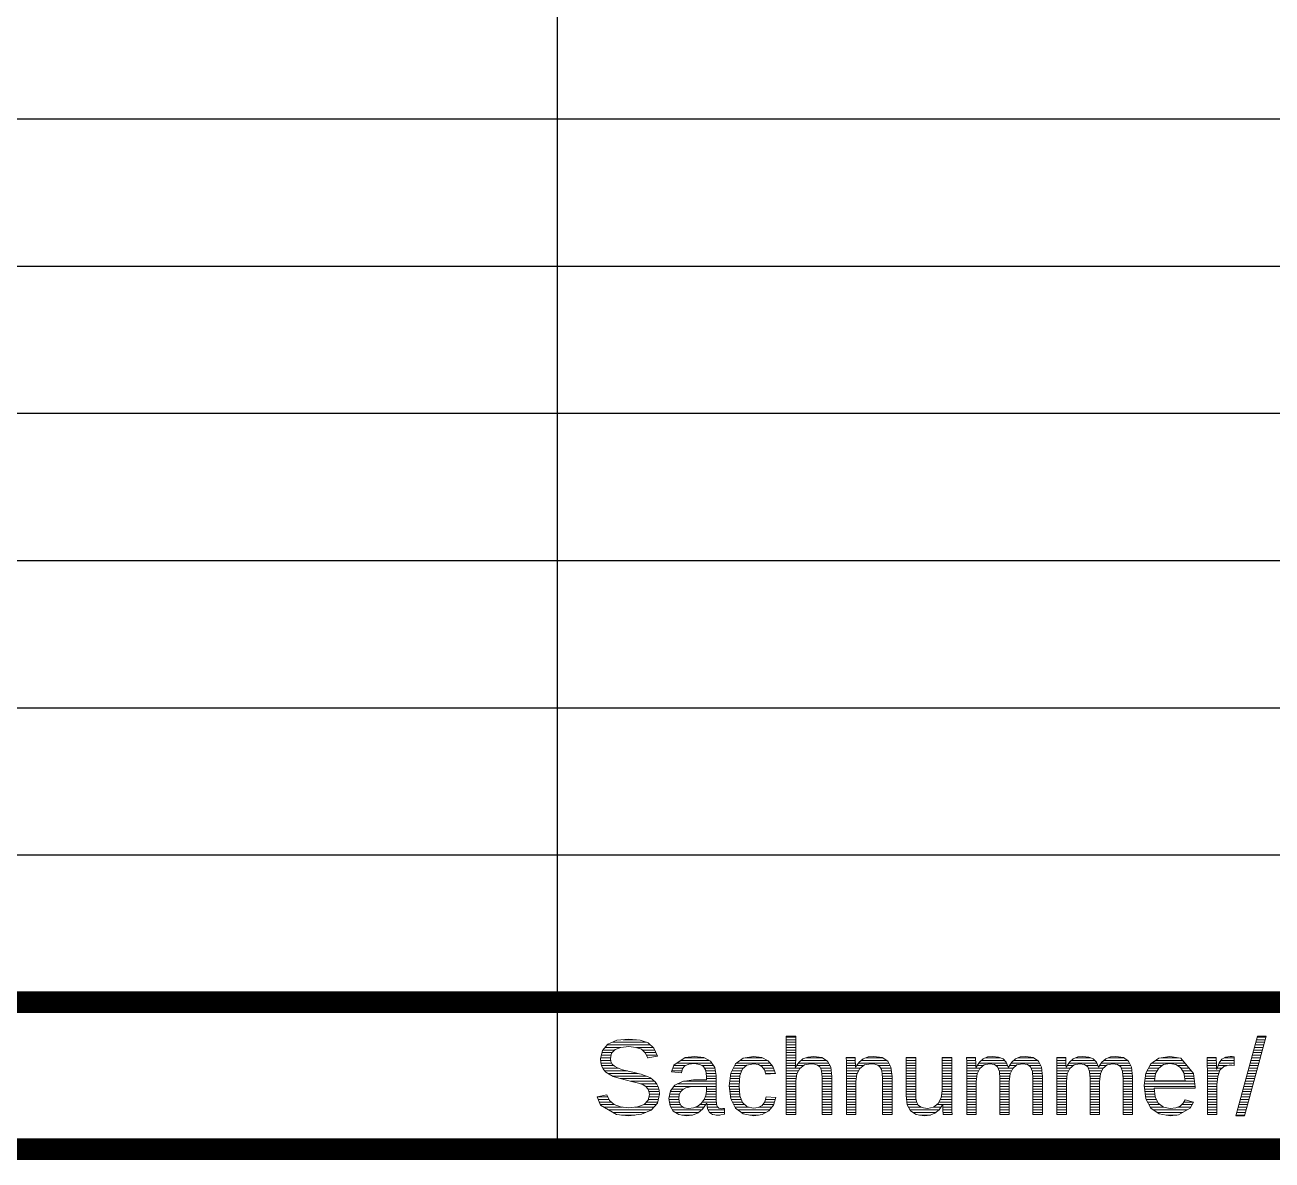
# Model space of a CAD drawing. Header units: millimetres. Extents: x 20 to 410, y 10 to 287.
# Drawn here: x 95.7 to 124.5, y 9.75 to 35.97 of the extents above; entities that cross this region are included whole.
import ezdxf

# ---------------------------------------------------------------- set-up
doc = ezdxf.new("R2010")
doc.units = ezdxf.units.MM
for name, color, linetype, lineweight in [('DUENN', 7, 'Continuous', 25), ('KANTEN', 7, 'Continuous', 50), ('TEXT', 7, 'Continuous', 13)]:
    doc.layers.add(name, color=color, linetype=linetype, lineweight=lineweight)

msp = doc.modelspace()

# ---------------------------------------------------------------- linework, layer by layer
at = {"layer": 'DUENN', "lineweight": 25}
for points in [[(108, 10), (108, 61)], [(20, 33.8), (200, 33.8)], [(20, 30.4), (200, 30.4)], [(20, 27), (200, 27)], [(20, 23.6), (200, 23.6)], [(20, 20.2), (200, 20.2)], [(20, 16.8), (200, 16.8)]]:
    msp.add_lwpolyline(points, dxfattribs=at)
at = {"layer": 'KANTEN', "lineweight": 50, "const_width": 0.5}
for points in [[(20, 10), (410, 10), (410, 287), (20, 287)], [(20, 10), (200, 10), (200, 61), (20, 61)]]:
    msp.add_lwpolyline(points, close=True, dxfattribs=at)
msp.add_lwpolyline([(20, 13.4), (200, 13.4)], dxfattribs=at)
at = {"layer": 'TEXT', "lineweight": 13}
for p, q in [((109.151, 12.411), (110.144, 12.411)), ((109.267, 12.471), (110.052, 12.471)), ((109.513, 12.531), (109.814, 12.531)), ((113.281, 12.591), (113.501, 12.591)), ((113.281, 12.531), (113.501, 12.531)), ((113.281, 12.471), (113.501, 12.471)), ((113.281, 12.411), (113.501, 12.411)), ((124.113, 12.411), (124.306, 12.411)), ((124.129, 12.471), (124.323, 12.471)), ((124.146, 12.531), (124.339, 12.531)), ((124.162, 12.591), (124.355, 12.591)), ((109, 12.111), (109.224, 12.111)), ((109.013, 12.171), (109.238, 12.171)), ((109.026, 12.231), (109.262, 12.231)), ((109.045, 12.291), (109.32, 12.291)), ((109.098, 12.351), (109.459, 12.351)), ((109.821, 12.351), (110.209, 12.351)), ((109.958, 12.291), (110.247, 12.291)), ((110.024, 12.231), (110.275, 12.231)), ((110.054, 12.171), (110.303, 12.171)), ((110.082, 12.111), (110.091, 12.111)), ((110.934, 12.111), (111.39, 12.111)), ((112.343, 12.111), (112.731, 12.111)), ((113.281, 12.351), (113.501, 12.351)), ((113.281, 12.291), (113.501, 12.291)), ((113.281, 12.231), (113.501, 12.231)), ((113.281, 12.171), (113.501, 12.171)), ((113.281, 12.111), (113.5, 12.111)), ((113.731, 12.111), (114.116, 12.111)), ((114.665, 12.111), (114.872, 12.111)), ((115.12, 12.111), (115.507, 12.111)), ((116.051, 12.111), (116.271, 12.111)), ((116.886, 12.111), (117.105, 12.111)), ((117.445, 12.111), (117.653, 12.111)), ((117.88, 12.111), (118.23, 12.111)), ((118.639, 12.111), (118.997, 12.111)), ((119.528, 12.111), (119.735, 12.111)), ((119.962, 12.111), (120.312, 12.111)), ((120.721, 12.111), (121.079, 12.111)), ((121.944, 12.111), (122.338, 12.111)), ((123, 12.111), (123.207, 12.111)), ((123.393, 12.111), (123.625, 12.111)), ((124.031, 12.111), (124.225, 12.111)), ((124.047, 12.171), (124.241, 12.171)), ((124.064, 12.231), (124.258, 12.231)), ((124.08, 12.291), (124.274, 12.291)), ((124.096, 12.351), (124.29, 12.351)), ((108.997, 12.051), (109.228, 12.051)), ((109.003, 11.991), (109.25, 11.991)), ((109.021, 11.931), (109.301, 11.931)), ((109.051, 11.871), (109.406, 11.871)), ((109.096, 11.811), (109.614, 11.811)), ((110.64, 11.811), (110.874, 11.811)), ((110.661, 11.871), (110.896, 11.871)), ((110.682, 11.931), (110.951, 11.931)), ((110.756, 11.991), (111.563, 11.991)), ((110.845, 12.051), (111.5, 12.051)), ((111.334, 11.931), (111.604, 11.931)), ((111.393, 11.871), (111.634, 11.871)), ((111.424, 11.811), (111.644, 11.811)), ((112.029, 11.811), (112.254, 11.811)), ((112.06, 11.871), (112.288, 11.871)), ((112.091, 11.931), (112.359, 11.931)), ((112.139, 11.991), (112.909, 11.991)), ((112.221, 12.051), (112.846, 12.051)), ((112.682, 11.931), (112.962, 11.931)), ((112.749, 11.871), (112.991, 11.871)), ((112.785, 11.811), (113.013, 11.811)), ((113.281, 12.051), (113.499, 12.051)), ((113.281, 11.991), (113.497, 11.991)), ((113.281, 11.931), (113.493, 11.931)), ((113.281, 11.871), (113.599, 11.871)), ((113.281, 11.811), (113.563, 11.811)), ((113.52, 11.931), (113.68, 11.931)), ((113.562, 11.991), (114.259, 11.991)), ((113.625, 12.051), (114.213, 12.051)), ((114.021, 11.931), (114.291, 11.931)), ((114.074, 11.871), (114.313, 11.871)), ((114.097, 11.811), (114.32, 11.811)), ((114.668, 12.051), (114.876, 12.051)), ((114.67, 11.991), (114.878, 11.991)), ((114.671, 11.931), (114.88, 11.931)), ((114.671, 11.871), (114.988, 11.871)), ((114.671, 11.811), (114.953, 11.811)), ((114.911, 11.931), (115.068, 11.931)), ((114.952, 11.991), (115.65, 11.991)), ((115.015, 12.051), (115.603, 12.051)), ((115.412, 11.931), (115.681, 11.931)), ((115.463, 11.871), (115.704, 11.871)), ((115.486, 11.811), (115.711, 11.811)), ((116.051, 12.051), (116.271, 12.051)), ((116.051, 11.991), (116.271, 11.991)), ((116.051, 11.931), (116.271, 11.931)), ((116.051, 11.871), (116.271, 11.871)), ((116.051, 11.811), (116.271, 11.811)), ((116.886, 12.051), (117.105, 12.051)), ((116.886, 11.991), (117.105, 11.991)), ((116.886, 11.931), (117.105, 11.931)), ((116.886, 11.871), (117.105, 11.871)), ((116.886, 11.811), (117.105, 11.811)), ((117.449, 12.051), (117.656, 12.051)), ((117.45, 11.991), (117.659, 11.991)), ((117.451, 11.931), (117.661, 11.931)), ((117.452, 11.871), (117.756, 11.871)), ((117.452, 11.811), (117.725, 11.811)), ((117.689, 11.931), (117.828, 11.931)), ((117.727, 11.991), (118.37, 11.991)), ((117.784, 12.051), (118.321, 12.051)), ((118.124, 11.931), (118.395, 11.931)), ((118.175, 11.871), (118.516, 11.871)), ((118.198, 11.811), (118.487, 11.811)), ((118.438, 11.931), (118.588, 11.931)), ((118.477, 11.991), (119.127, 11.991)), ((118.538, 12.051), (119.084, 12.051)), ((118.887, 11.931), (119.155, 11.931)), ((118.938, 11.871), (119.176, 11.871)), ((118.961, 11.811), (119.182, 11.811)), ((119.531, 12.051), (119.739, 12.051)), ((119.533, 11.991), (119.741, 11.991)), ((119.533, 11.931), (119.743, 11.931)), ((119.534, 11.871), (119.838, 11.871)), ((119.534, 11.811), (119.808, 11.811)), ((119.771, 11.931), (119.91, 11.931)), ((119.809, 11.991), (120.452, 11.991)), ((119.866, 12.051), (120.404, 12.051)), ((120.207, 11.931), (120.477, 11.931)), ((120.258, 11.871), (120.599, 11.871)), ((120.281, 11.811), (120.569, 11.811)), ((120.52, 11.931), (120.671, 11.931)), ((120.56, 11.991), (121.209, 11.991)), ((120.62, 12.051), (121.166, 12.051)), ((120.97, 11.931), (121.238, 11.931)), ((121.02, 11.871), (121.258, 11.871)), ((121.044, 11.811), (121.265, 11.811)), ((121.617, 11.811), (121.847, 11.811)), ((121.649, 11.871), (121.881, 11.871)), ((121.681, 11.931), (121.96, 11.931)), ((121.732, 11.991), (122.486, 11.991)), ((121.817, 12.051), (122.437, 12.051)), ((122.324, 11.931), (122.536, 11.931)), ((122.398, 11.871), (122.586, 11.871)), ((122.433, 11.811), (122.636, 11.811)), ((123.002, 12.051), (123.21, 12.051)), ((123.004, 11.991), (123.212, 11.991)), ((123.006, 11.931), (123.215, 11.931)), ((123.006, 11.871), (123.216, 11.871)), ((123.007, 11.811), (123.293, 11.811)), ((123.23, 11.871), (123.344, 11.871)), ((123.254, 11.931), (123.456, 11.931)), ((123.277, 11.991), (123.625, 11.991)), ((123.32, 12.051), (123.625, 12.051)), ((123.949, 11.811), (124.144, 11.811)), ((123.965, 11.871), (124.16, 11.871)), ((123.982, 11.931), (124.176, 11.931)), ((123.998, 11.991), (124.193, 11.991)), ((124.014, 12.051), (124.209, 12.051)), ((109.165, 11.751), (109.865, 11.751)), ((109.271, 11.691), (110.049, 11.691)), ((109.446, 11.631), (110.166, 11.631)), ((109.692, 11.571), (110.241, 11.571)), ((110.912, 11.571), (111.663, 11.571)), ((111.432, 11.751), (111.654, 11.751)), ((111.439, 11.691), (111.663, 11.691)), ((111.441, 11.631), (111.663, 11.631)), ((111.978, 11.571), (112.202, 11.571)), ((111.985, 11.631), (112.207, 11.631)), ((111.993, 11.691), (112.212, 11.691)), ((112, 11.751), (112.232, 11.751)), ((112.803, 11.751), (113.035, 11.751)), ((113.281, 11.751), (113.529, 11.751)), ((113.281, 11.691), (113.517, 11.691)), ((113.281, 11.631), (113.508, 11.631)), ((113.281, 11.571), (113.501, 11.571)), ((114.109, 11.751), (114.328, 11.751)), ((114.112, 11.691), (114.335, 11.691)), ((114.115, 11.631), (114.336, 11.631)), ((114.115, 11.571), (114.336, 11.571)), ((114.671, 11.751), (114.921, 11.751)), ((114.671, 11.691), (114.908, 11.691)), ((114.671, 11.631), (114.9, 11.631)), ((114.671, 11.571), (114.892, 11.571)), ((115.499, 11.751), (115.718, 11.751)), ((115.502, 11.691), (115.725, 11.691)), ((115.505, 11.631), (115.726, 11.631)), ((115.505, 11.571), (115.726, 11.571)), ((116.051, 11.751), (116.271, 11.751)), ((116.051, 11.691), (116.271, 11.691)), ((116.051, 11.631), (116.271, 11.631)), ((116.051, 11.571), (116.271, 11.571)), ((116.886, 11.751), (117.105, 11.751)), ((116.886, 11.691), (117.105, 11.691)), ((116.886, 11.631), (117.105, 11.631)), ((116.886, 11.571), (117.105, 11.571)), ((117.452, 11.751), (117.697, 11.751)), ((117.452, 11.691), (117.685, 11.691)), ((117.452, 11.631), (117.678, 11.631)), ((117.452, 11.571), (117.671, 11.571)), ((118.207, 11.751), (118.459, 11.751)), ((118.212, 11.691), (118.448, 11.691)), ((118.216, 11.631), (118.441, 11.631)), ((118.216, 11.571), (118.434, 11.571)), ((118.97, 11.751), (119.188, 11.751)), ((118.975, 11.691), (119.195, 11.691)), ((118.979, 11.631), (119.196, 11.631)), ((118.979, 11.571), (119.196, 11.571)), ((119.534, 11.751), (119.779, 11.751)), ((119.534, 11.691), (119.768, 11.691)), ((119.534, 11.631), (119.761, 11.631)), ((119.534, 11.571), (119.753, 11.571)), ((120.289, 11.751), (120.541, 11.751)), ((120.294, 11.691), (120.53, 11.691)), ((120.298, 11.631), (120.523, 11.631)), ((120.298, 11.571), (120.516, 11.571)), ((121.052, 11.751), (121.271, 11.751)), ((121.057, 11.691), (121.277, 11.691)), ((121.061, 11.631), (121.279, 11.631)), ((121.061, 11.571), (121.279, 11.571)), ((121.563, 11.571), (122.707, 11.571)), ((121.571, 11.631), (121.791, 11.631)), ((121.579, 11.691), (121.802, 11.691)), ((121.587, 11.751), (121.813, 11.751)), ((122.462, 11.751), (122.686, 11.751)), ((122.474, 11.691), (122.693, 11.691)), ((122.486, 11.631), (122.7, 11.631)), ((123.007, 11.751), (123.27, 11.751)), ((123.007, 11.691), (123.248, 11.691)), ((123.007, 11.631), (123.24, 11.631)), ((123.007, 11.571), (123.234, 11.571)), ((123.883, 11.571), (124.079, 11.571)), ((123.9, 11.631), (124.095, 11.631)), ((123.916, 11.691), (124.111, 11.691)), ((123.933, 11.751), (124.128, 11.751)), ((109.914, 11.511), (110.29, 11.511)), ((110.031, 11.451), (110.32, 11.451)), ((110.087, 11.391), (110.339, 11.391)), ((110.113, 11.331), (110.349, 11.331)), ((110.121, 11.271), (110.352, 11.271)), ((110.593, 11.271), (110.818, 11.271)), ((110.604, 11.331), (110.848, 11.331)), ((110.639, 11.391), (110.919, 11.391)), ((110.684, 11.451), (111.407, 11.451)), ((110.767, 11.511), (111.663, 11.511)), ((111.431, 11.271), (111.663, 11.271)), ((111.439, 11.331), (111.663, 11.331)), ((111.441, 11.451), (111.663, 11.451)), ((111.441, 11.391), (111.663, 11.391)), ((111.965, 11.451), (112.195, 11.451)), ((111.97, 11.511), (112.197, 11.511)), ((111.973, 11.391), (112.2, 11.391)), ((111.98, 11.331), (112.206, 11.331)), ((111.988, 11.271), (112.211, 11.271)), ((113.281, 11.511), (113.501, 11.511)), ((113.281, 11.451), (113.501, 11.451)), ((113.281, 11.391), (113.501, 11.391)), ((113.281, 11.331), (113.501, 11.331)), ((113.281, 11.271), (113.501, 11.271)), ((114.115, 11.511), (114.336, 11.511)), ((114.115, 11.451), (114.336, 11.451)), ((114.115, 11.391), (114.336, 11.391)), ((114.115, 11.331), (114.336, 11.331)), ((114.115, 11.271), (114.336, 11.271)), ((114.671, 11.511), (114.891, 11.511)), ((114.671, 11.451), (114.891, 11.451)), ((114.671, 11.391), (114.891, 11.391)), ((114.671, 11.331), (114.891, 11.331)), ((114.671, 11.271), (114.891, 11.271)), ((115.505, 11.511), (115.726, 11.511)), ((115.505, 11.451), (115.726, 11.451)), ((115.505, 11.391), (115.726, 11.391)), ((115.505, 11.331), (115.726, 11.331)), ((115.505, 11.271), (115.726, 11.271)), ((116.051, 11.511), (116.271, 11.511)), ((116.051, 11.451), (116.271, 11.451)), ((116.051, 11.391), (116.271, 11.391)), ((116.051, 11.331), (116.271, 11.331)), ((116.051, 11.271), (116.272, 11.271)), ((116.874, 11.271), (117.105, 11.271)), ((116.882, 11.331), (117.105, 11.331)), ((116.886, 11.511), (117.105, 11.511)), ((116.886, 11.451), (117.105, 11.451)), ((116.886, 11.391), (117.105, 11.391)), ((117.452, 11.511), (117.67, 11.511)), ((117.452, 11.451), (117.67, 11.451)), ((117.452, 11.391), (117.67, 11.391)), ((117.452, 11.331), (117.67, 11.331)), ((117.452, 11.271), (117.67, 11.271)), ((118.216, 11.511), (118.433, 11.511)), ((118.216, 11.451), (118.433, 11.451)), ((118.216, 11.391), (118.433, 11.391)), ((118.216, 11.331), (118.433, 11.331)), ((118.216, 11.271), (118.433, 11.271)), ((118.979, 11.511), (119.196, 11.511)), ((118.979, 11.451), (119.196, 11.451)), ((118.979, 11.391), (119.196, 11.391)), ((118.979, 11.331), (119.196, 11.331)), ((118.979, 11.271), (119.196, 11.271)), ((119.534, 11.511), (119.753, 11.511)), ((119.534, 11.451), (119.753, 11.451)), ((119.534, 11.391), (119.753, 11.391)), ((119.534, 11.331), (119.753, 11.331)), ((119.534, 11.271), (119.753, 11.271)), ((120.298, 11.511), (120.516, 11.511)), ((120.298, 11.451), (120.516, 11.451)), ((120.298, 11.391), (120.516, 11.391)), ((120.298, 11.331), (120.516, 11.331)), ((120.298, 11.271), (120.516, 11.271)), ((121.061, 11.511), (121.279, 11.511)), ((121.061, 11.451), (121.279, 11.451)), ((121.061, 11.391), (121.279, 11.391)), ((121.061, 11.331), (121.279, 11.331)), ((121.061, 11.271), (121.279, 11.271)), ((121.552, 11.451), (122.722, 11.451)), ((121.555, 11.511), (122.715, 11.511)), ((121.559, 11.391), (121.783, 11.391)), ((121.567, 11.331), (121.79, 11.331)), ((121.575, 11.271), (121.797, 11.271)), ((123.007, 11.511), (123.229, 11.511)), ((123.007, 11.451), (123.227, 11.451)), ((123.007, 11.391), (123.227, 11.391)), ((123.007, 11.331), (123.227, 11.331)), ((123.007, 11.271), (123.227, 11.271)), ((123.801, 11.271), (123.998, 11.271)), ((123.818, 11.331), (124.014, 11.331)), ((123.834, 11.391), (124.03, 11.391)), ((123.851, 11.451), (124.047, 11.451)), ((123.867, 11.511), (124.063, 11.511)), ((108.914, 11.211), (109.161, 11.211)), ((108.94, 11.151), (109.188, 11.151)), ((108.966, 11.091), (109.237, 11.091)), ((108.992, 11.031), (109.304, 11.031)), ((109.08, 10.971), (109.502, 10.971)), ((109.794, 10.971), (110.224, 10.971)), ((109.99, 11.031), (110.278, 11.031)), ((110.053, 11.091), (110.312, 11.091)), ((110.096, 11.151), (110.325, 11.151)), ((110.11, 11.211), (110.339, 11.211)), ((110.577, 11.151), (110.802, 11.151)), ((110.582, 11.211), (110.805, 11.211)), ((110.586, 11.091), (110.811, 11.091)), ((110.595, 11.031), (110.838, 11.031)), ((110.619, 10.971), (110.902, 10.971)), ((111.179, 10.971), (111.383, 10.971)), ((111.284, 11.031), (111.425, 11.031)), ((111.345, 11.091), (111.666, 11.091)), ((111.388, 11.151), (111.663, 11.151)), ((111.414, 11.211), (111.663, 11.211)), ((111.451, 11.031), (111.674, 11.031)), ((111.461, 10.971), (111.702, 10.971)), ((111.995, 11.211), (112.224, 11.211)), ((112.008, 11.151), (112.247, 11.151)), ((112.038, 11.091), (112.27, 11.091)), ((112.069, 11.031), (112.325, 11.031)), ((112.099, 10.971), (112.423, 10.971)), ((112.647, 10.971), (112.947, 10.971)), ((112.738, 11.031), (112.991, 11.031)), ((112.785, 11.091), (113.01, 11.091)), ((112.803, 11.151), (113.029, 11.151)), ((113.281, 11.211), (113.501, 11.211)), ((113.281, 11.151), (113.501, 11.151)), ((113.281, 11.091), (113.501, 11.091)), ((113.281, 11.031), (113.501, 11.031)), ((113.281, 10.971), (113.501, 10.971)), ((114.115, 11.211), (114.336, 11.211)), ((114.115, 11.151), (114.336, 11.151)), ((114.115, 11.091), (114.336, 11.091)), ((114.115, 11.031), (114.336, 11.031)), ((114.115, 10.971), (114.336, 10.971)), ((114.671, 11.211), (114.891, 11.211)), ((114.671, 11.151), (114.891, 11.151)), ((114.671, 11.091), (114.891, 11.091)), ((114.671, 11.031), (114.891, 11.031)), ((114.671, 10.971), (114.891, 10.971)), ((115.505, 11.211), (115.726, 11.211)), ((115.505, 11.151), (115.726, 11.151)), ((115.505, 11.091), (115.726, 11.091)), ((115.505, 11.031), (115.726, 11.031)), ((115.505, 10.971), (115.726, 10.971)), ((116.054, 11.211), (116.275, 11.211)), ((116.061, 11.151), (116.282, 11.151)), ((116.068, 11.091), (116.295, 11.091)), ((116.075, 11.031), (116.324, 11.031)), ((116.105, 10.971), (116.396, 10.971)), ((116.679, 10.971), (116.854, 10.971)), ((116.764, 11.031), (117.106, 11.031)), ((116.814, 11.091), (117.105, 11.091)), ((116.845, 11.151), (117.105, 11.151)), ((116.866, 11.211), (117.105, 11.211)), ((116.897, 10.971), (117.107, 10.971)), ((117.452, 11.211), (117.67, 11.211)), ((117.452, 11.151), (117.67, 11.151)), ((117.452, 11.091), (117.67, 11.091)), ((117.452, 11.031), (117.67, 11.031)), ((117.452, 10.971), (117.67, 10.971)), ((118.216, 11.211), (118.433, 11.211)), ((118.216, 11.151), (118.433, 11.151)), ((118.216, 11.091), (118.433, 11.091)), ((118.216, 11.031), (118.433, 11.031)), ((118.216, 10.971), (118.433, 10.971)), ((118.979, 11.211), (119.196, 11.211)), ((118.979, 11.151), (119.196, 11.151)), ((118.979, 11.091), (119.196, 11.091)), ((118.979, 11.031), (119.196, 11.031)), ((118.979, 10.971), (119.196, 10.971)), ((119.534, 11.211), (119.753, 11.211)), ((119.534, 11.151), (119.753, 11.151)), ((119.534, 11.091), (119.753, 11.091)), ((119.534, 11.031), (119.753, 11.031)), ((119.534, 10.971), (119.753, 10.971)), ((120.298, 11.211), (120.516, 11.211)), ((120.298, 11.151), (120.516, 11.151)), ((120.298, 11.091), (120.516, 11.091)), ((120.298, 11.031), (120.516, 11.031)), ((120.298, 10.971), (120.516, 10.971)), ((121.061, 11.211), (121.279, 11.211)), ((121.061, 11.151), (121.279, 11.151)), ((121.061, 11.091), (121.279, 11.091)), ((121.061, 11.031), (121.279, 11.031)), ((121.061, 10.971), (121.279, 10.971)), ((121.582, 11.211), (121.805, 11.211)), ((121.596, 11.151), (121.833, 11.151)), ((121.628, 11.091), (121.861, 11.091)), ((121.66, 11.031), (121.915, 11.031)), ((121.691, 10.971), (121.99, 10.971)), ((122.316, 10.971), (122.62, 10.971)), ((122.415, 11.031), (122.655, 11.031)), ((122.466, 11.091), (122.677, 11.091)), ((123.007, 11.211), (123.227, 11.211)), ((123.007, 11.151), (123.227, 11.151)), ((123.007, 11.091), (123.227, 11.091)), ((123.007, 11.031), (123.227, 11.031)), ((123.007, 10.971), (123.227, 10.971)), ((123.72, 10.971), (123.917, 10.971)), ((123.736, 11.031), (123.933, 11.031)), ((123.752, 11.091), (123.949, 11.091)), ((123.769, 11.151), (123.965, 11.151)), ((123.785, 11.211), (123.982, 11.211)), ((109.18, 10.911), (110.171, 10.911)), ((109.28, 10.851), (110.041, 10.851)), ((109.479, 10.791), (109.788, 10.791)), ((110.655, 10.911), (111.335, 10.911)), ((110.72, 10.851), (111.261, 10.851)), ((110.868, 10.791), (111.121, 10.791)), ((111.479, 10.911), (111.858, 10.911)), ((111.512, 10.851), (111.858, 10.851)), ((111.666, 10.791), (111.747, 10.791)), ((112.163, 10.911), (112.898, 10.911)), ((112.245, 10.851), (112.811, 10.851)), ((112.444, 10.791), (112.64, 10.791)), ((113.281, 10.911), (113.501, 10.911)), ((113.281, 10.851), (113.501, 10.851)), ((114.115, 10.911), (114.336, 10.911)), ((114.115, 10.851), (114.336, 10.851)), ((114.671, 10.911), (114.891, 10.911)), ((114.671, 10.851), (114.891, 10.851)), ((115.505, 10.911), (115.726, 10.911)), ((115.505, 10.851), (115.726, 10.851)), ((116.137, 10.911), (116.812, 10.911)), ((116.203, 10.851), (116.74, 10.851)), ((116.359, 10.791), (116.61, 10.791)), ((116.899, 10.911), (117.107, 10.911)), ((116.902, 10.851), (117.11, 10.851)), ((117.452, 10.911), (117.67, 10.911)), ((117.452, 10.851), (117.67, 10.851)), ((118.216, 10.911), (118.433, 10.911)), ((118.216, 10.851), (118.433, 10.851)), ((118.979, 10.911), (119.196, 10.911)), ((118.979, 10.851), (119.196, 10.851)), ((119.534, 10.911), (119.753, 10.911)), ((119.534, 10.851), (119.753, 10.851)), ((120.298, 10.911), (120.516, 10.911)), ((120.298, 10.851), (120.516, 10.851)), ((121.061, 10.911), (121.279, 10.911)), ((121.061, 10.851), (121.279, 10.851)), ((121.758, 10.911), (122.54, 10.911)), ((121.845, 10.851), (122.437, 10.851)), ((122.055, 10.791), (122.304, 10.791)), ((123.007, 10.911), (123.227, 10.911)), ((123.007, 10.851), (123.227, 10.851)), ((123.67, 10.791), (123.868, 10.791)), ((123.687, 10.851), (123.884, 10.851)), ((123.703, 10.911), (123.9, 10.911))]:
    msp.add_line(p, q, dxfattribs=at)
for points in [[(109.139, 11.258), (109.2, 11.123), (109.305, 11.03), (109.455, 10.976), (109.651, 10.957), (109.851, 10.977), (109.999, 11.035), (110.091, 11.131), (110.122, 11.262), (110.112, 11.339), (110.084, 11.399), (110.037, 11.447), (109.975, 11.486), (109.899, 11.517), (109.809, 11.543), (109.708, 11.568), (109.596, 11.593), (109.417, 11.639), (109.286, 11.684), (109.192, 11.731), (109.12, 11.784), (109.066, 11.845), (109.027, 11.914), (109.002, 11.995), (108.994, 12.086), (109.036, 12.281), (109.163, 12.426), (109.369, 12.516), (109.647, 12.546), (109.906, 12.523), (110.095, 12.456), (110.227, 12.334), (110.313, 12.15), (110.083, 12.11), (110.028, 12.228), (109.939, 12.308), (109.812, 12.354), (109.645, 12.37), (109.463, 12.353), (109.33, 12.302), (109.248, 12.216), (109.221, 12.098), (109.232, 12.025), (109.263, 11.966), (109.315, 11.918), (109.385, 11.879), (109.503, 11.838), (109.701, 11.79), (109.78, 11.772), (109.859, 11.753), (109.936, 11.732), (110.01, 11.707), (110.079, 11.679), (110.145, 11.646), (110.203, 11.607), (110.254, 11.559), (110.295, 11.504), (110.327, 11.438), (110.346, 11.363), (110.353, 11.275), (110.306, 11.064), (110.166, 10.906), (109.942, 10.808), (109.642, 10.775), (109.361, 10.803), (108.997, 11.021), (108.914, 11.212), (109.139, 11.258)], [(114.31, 11.895), (114.336, 11.68), (114.336, 10.8), (114.115, 10.8), (114.115, 11.637), (114.108, 11.759), (114.089, 11.844), (114.055, 11.903), (114.005, 11.944), (113.935, 11.967), (113.843, 11.975), (113.703, 11.949), (113.594, 11.868), (113.524, 11.742), (113.501, 11.579), (113.501, 10.8), (113.281, 10.8), (113.281, 12.612), (113.501, 12.612), (113.501, 12.14), (113.5, 12.065), (113.496, 11.986), (113.493, 11.924), (113.491, 11.895), (113.495, 11.895), (113.573, 12.007), (113.665, 12.085), (113.778, 12.13), (113.917, 12.145), (114.104, 12.119), (114.234, 12.038), (114.31, 11.895)], [(124.361, 12.612), (123.864, 10.775), (123.666, 10.775), (124.168, 12.612), (124.361, 12.612)], [(111.144, 11.601), (111.441, 11.606), (111.441, 11.678), (111.424, 11.816), (111.372, 11.908), (111.284, 11.961), (111.157, 11.978), (111.03, 11.966), (110.943, 11.928), (110.889, 11.863), (110.862, 11.768), (110.632, 11.789), (110.687, 11.945), (110.951, 12.123), (111.162, 12.145), (111.38, 12.117), (111.537, 12.031), (111.631, 11.891), (111.663, 11.701), (111.663, 11.132), (111.669, 11.046), (111.688, 10.985), (111.726, 10.948), (111.786, 10.936), (111.82, 10.938), (111.858, 10.944), (111.858, 10.807), (111.774, 10.793), (111.688, 10.788), (111.583, 10.804), (111.511, 10.852), (111.467, 10.934), (111.448, 11.053), (111.441, 11.053), (111.349, 10.923), (111.245, 10.838), (111.121, 10.791), (110.973, 10.775), (110.799, 10.802), (110.674, 10.88), (110.599, 11.005), (110.574, 11.169), (110.608, 11.35), (110.709, 11.484), (110.885, 11.568), (111.144, 11.601)], [(112.786, 11.093), (112.82, 11.208), (113.042, 11.193), (112.989, 11.022), (112.88, 10.889), (112.725, 10.804), (112.533, 10.775), (112.289, 10.819), (112.11, 10.95), (112, 11.166), (111.964, 11.462), (112.001, 11.755), (112.111, 11.97), (112.289, 12.101), (112.53, 12.145), (112.716, 12.119), (112.867, 12.04), (112.976, 11.915), (113.035, 11.751), (112.809, 11.734), (112.779, 11.832), (112.722, 11.908), (112.638, 11.957), (112.524, 11.973), (112.374, 11.944), (112.271, 11.857), (112.213, 11.701), (112.193, 11.466), (112.214, 11.237), (112.276, 11.076), (112.38, 10.981), (112.527, 10.949), (112.634, 10.965), (112.723, 11.012), (112.786, 11.093)], [(115.233, 11.975), (115.091, 11.948), (114.982, 11.867), (114.914, 11.737), (114.891, 11.565), (114.891, 10.8), (114.671, 10.8), (114.671, 11.839), (114.67, 12.025), (114.664, 12.121), (114.871, 12.121), (114.873, 12.11), (114.874, 12.088), (114.875, 12.059), (114.877, 12.026), (114.879, 11.976), (114.881, 11.895), (114.885, 11.895), (114.967, 12.012), (115.06, 12.088), (115.172, 12.131), (115.307, 12.145), (115.496, 12.118), (115.625, 12.037), (115.701, 11.894), (115.726, 11.68), (115.726, 10.8), (115.505, 10.8), (115.505, 11.637), (115.499, 11.753), (115.479, 11.84), (115.446, 11.902), (115.398, 11.944), (115.328, 11.967), (115.233, 11.975)], [(116.544, 10.945), (116.686, 10.972), (116.794, 11.054), (116.863, 11.184), (116.886, 11.355), (116.886, 12.121), (117.105, 12.121), (117.105, 11.082), (117.107, 10.896), (117.113, 10.8), (116.905, 10.8), (116.904, 10.811), (116.903, 10.833), (116.901, 10.862), (116.9, 10.895), (116.898, 10.945), (116.895, 11.026), (116.892, 11.026), (116.81, 10.909), (116.716, 10.832), (116.605, 10.79), (116.47, 10.775), (116.281, 10.802), (116.151, 10.884), (116.076, 11.027), (116.051, 11.241), (116.051, 12.121), (116.271, 12.121), (116.271, 11.284), (116.278, 11.167), (116.297, 11.08), (116.331, 11.019), (116.379, 10.977), (116.448, 10.953), (116.544, 10.945)], [(117.752, 11.868), (117.691, 11.739), (117.67, 11.565), (117.67, 10.8), (117.452, 10.8), (117.452, 11.839), (117.45, 12.025), (117.445, 12.121), (117.652, 12.121), (117.653, 12.11), (117.654, 12.088), (117.656, 12.059), (117.657, 12.026), (117.659, 11.976), (117.662, 11.895), (117.666, 11.895), (117.742, 12.014), (117.828, 12.09), (117.929, 12.132), (118.051, 12.145), (118.186, 12.13), (118.289, 12.086), (118.363, 12.008), (118.41, 11.895), (118.414, 11.895), (118.489, 12.009), (118.579, 12.087), (118.686, 12.131), (118.814, 12.145), (118.987, 12.118), (119.105, 12.037), (119.173, 11.893), (119.196, 11.68), (119.196, 10.8), (118.979, 10.8), (118.979, 11.637), (118.966, 11.799), (118.926, 11.902), (118.853, 11.957), (118.737, 11.975), (118.609, 11.949), (118.513, 11.869), (118.453, 11.74), (118.433, 11.565), (118.433, 10.8), (118.216, 10.8), (118.216, 11.637), (118.203, 11.799), (118.163, 11.902), (118.09, 11.957), (117.974, 11.975), (117.849, 11.949), (117.752, 11.868)], [(119.834, 11.868), (119.773, 11.739), (119.753, 11.565), (119.753, 10.8), (119.534, 10.8), (119.534, 11.839), (119.533, 12.025), (119.527, 12.121), (119.734, 12.121), (119.736, 12.11), (119.737, 12.088), (119.738, 12.059), (119.74, 12.026), (119.742, 11.976), (119.744, 11.895), (119.748, 11.895), (119.824, 12.014), (119.91, 12.09), (120.012, 12.132), (120.134, 12.145), (120.268, 12.13), (120.371, 12.086), (120.445, 12.008), (120.493, 11.895), (120.496, 11.895), (120.572, 12.009), (120.661, 12.087), (120.769, 12.131), (120.896, 12.145), (121.069, 12.118), (121.188, 12.037), (121.256, 11.893), (121.279, 11.68), (121.279, 10.8), (121.061, 10.8), (121.061, 11.637), (121.048, 11.799), (121.009, 11.902), (120.935, 11.957), (120.82, 11.975), (120.692, 11.949), (120.596, 11.869), (120.536, 11.74), (120.516, 11.565), (120.516, 10.8), (120.298, 10.8), (120.298, 11.637), (120.285, 11.799), (120.246, 11.902), (120.172, 11.957), (120.057, 11.975), (119.931, 11.949), (119.834, 11.868)], [(122.45, 11.063), (122.495, 11.143), (122.687, 11.088), (122.609, 10.951), (122.34, 10.795), (122.149, 10.775), (121.891, 10.819), (121.703, 10.95), (121.588, 11.167), (121.55, 11.469), (121.588, 11.758), (121.703, 11.971), (121.889, 12.102), (122.14, 12.145), (122.395, 12.101), (122.686, 11.75), (122.723, 11.443), (122.723, 11.414), (121.78, 11.414), (121.804, 11.213), (121.874, 11.064), (121.99, 10.971), (122.149, 10.94), (122.278, 10.955), (122.378, 10.998), (122.45, 11.063)], [(123.217, 11.851), (123.222, 11.851), (123.278, 11.994), (123.343, 12.083), (123.425, 12.13), (123.536, 12.145), (123.58, 12.142), (123.625, 12.133), (123.625, 11.932), (123.573, 11.941), (123.507, 11.944), (123.387, 11.914), (123.298, 11.826), (123.245, 11.683), (123.227, 11.489), (123.227, 10.8), (123.007, 10.8), (123.007, 11.813), (123.005, 11.96), (123, 12.121), (123.207, 12.121), (123.214, 11.941), (123.217, 11.851)], [(121.812, 11.749), (121.783, 11.582), (122.496, 11.582), (122.46, 11.763), (122.389, 11.887), (122.282, 11.959), (122.137, 11.983), (121.994, 11.956), (121.884, 11.876), (121.812, 11.749)], [(111.2, 11.447), (111.064, 11.438), (110.965, 11.415), (110.894, 11.378), (110.842, 11.325), (110.81, 11.254), (110.8, 11.165), (110.814, 11.07), (110.857, 10.999), (110.928, 10.955), (111.023, 10.94), (111.137, 10.954), (111.238, 10.995), (111.322, 11.061), (111.386, 11.146), (111.427, 11.243), (111.441, 11.343), (111.441, 11.452), (111.2, 11.447)]]:
    msp.add_lwpolyline(points, close=True, dxfattribs=at)

doc.saveas('drawing.dxf')
